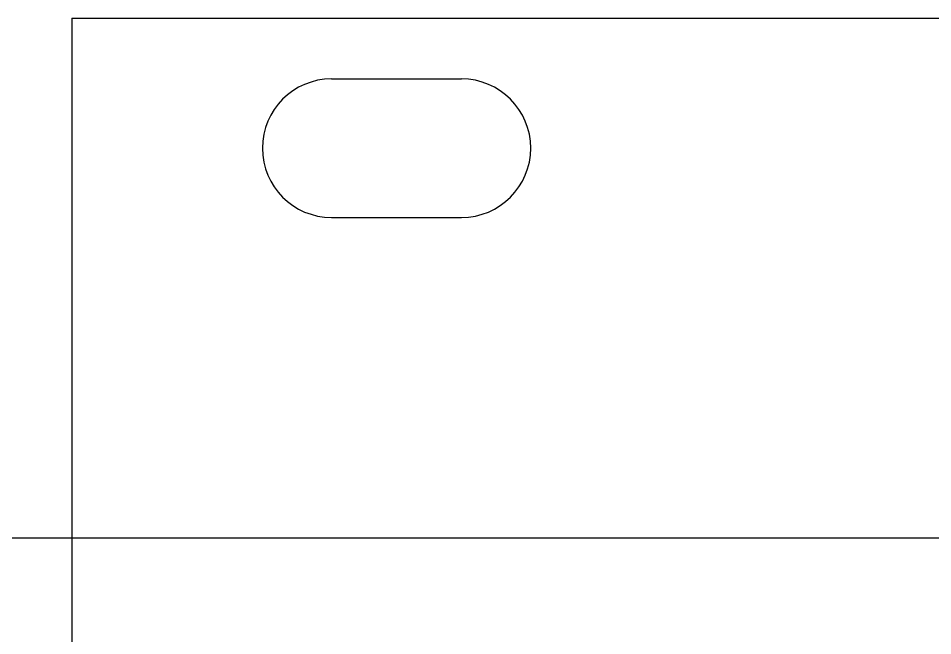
# Model space of a CAD drawing. Extents: x -1423 to 1501, y 0 to 128.
# Drawn here: x -1.24 to 19.88, y 114.24 to 128.5 of the extents above; entities that cross this region are included whole.
import ezdxf

# ---------------------------------------------------------------- set-up
doc = ezdxf.new("R2010")
doc.units = 0
for name, color, linetype in [('DXF_662_VCA_PANEL_1_0_MOD0', 7, 'CONTINUOUS'), ('DXF_662_VCA_PANEL_1_0_MOD1', 7, 'CONTINUOUS'), ('DXF_662_VCA_PANEL_1_0_MOD2', 7, 'CONTINUOUS')]:
    doc.layers.add(name, color=color, linetype=linetype)

msp = doc.modelspace()

# ---------------------------------------------------------------- linework, layer by layer
at = {"layer": 'DXF_662_VCA_PANEL_1_0_MOD0', "color": 178}
for p, q in [((0, 128.5), (40.3, 128.5)), ((6, 127.1), (9, 127.1)), ((6, 123.9), (9, 123.9))]:
    msp.add_line(p, q, dxfattribs=at)
for centre, start, end in [((6, 125.5), 90, 270), ((9, 125.5), 270, 90)]:
    msp.add_arc(centre, 1.6, start, end, dxfattribs=at)
at = {"layer": 'DXF_662_VCA_PANEL_1_0_MOD1', "color": 18}
msp.add_line((0, 128.5), (0, 0), dxfattribs=at)
at = {"layer": 'DXF_662_VCA_PANEL_1_0_MOD2', "color": 6}
msp.add_line((-916.088, 116.5), (988.205, 116.5), dxfattribs=at)

doc.saveas('drawing.dxf')
